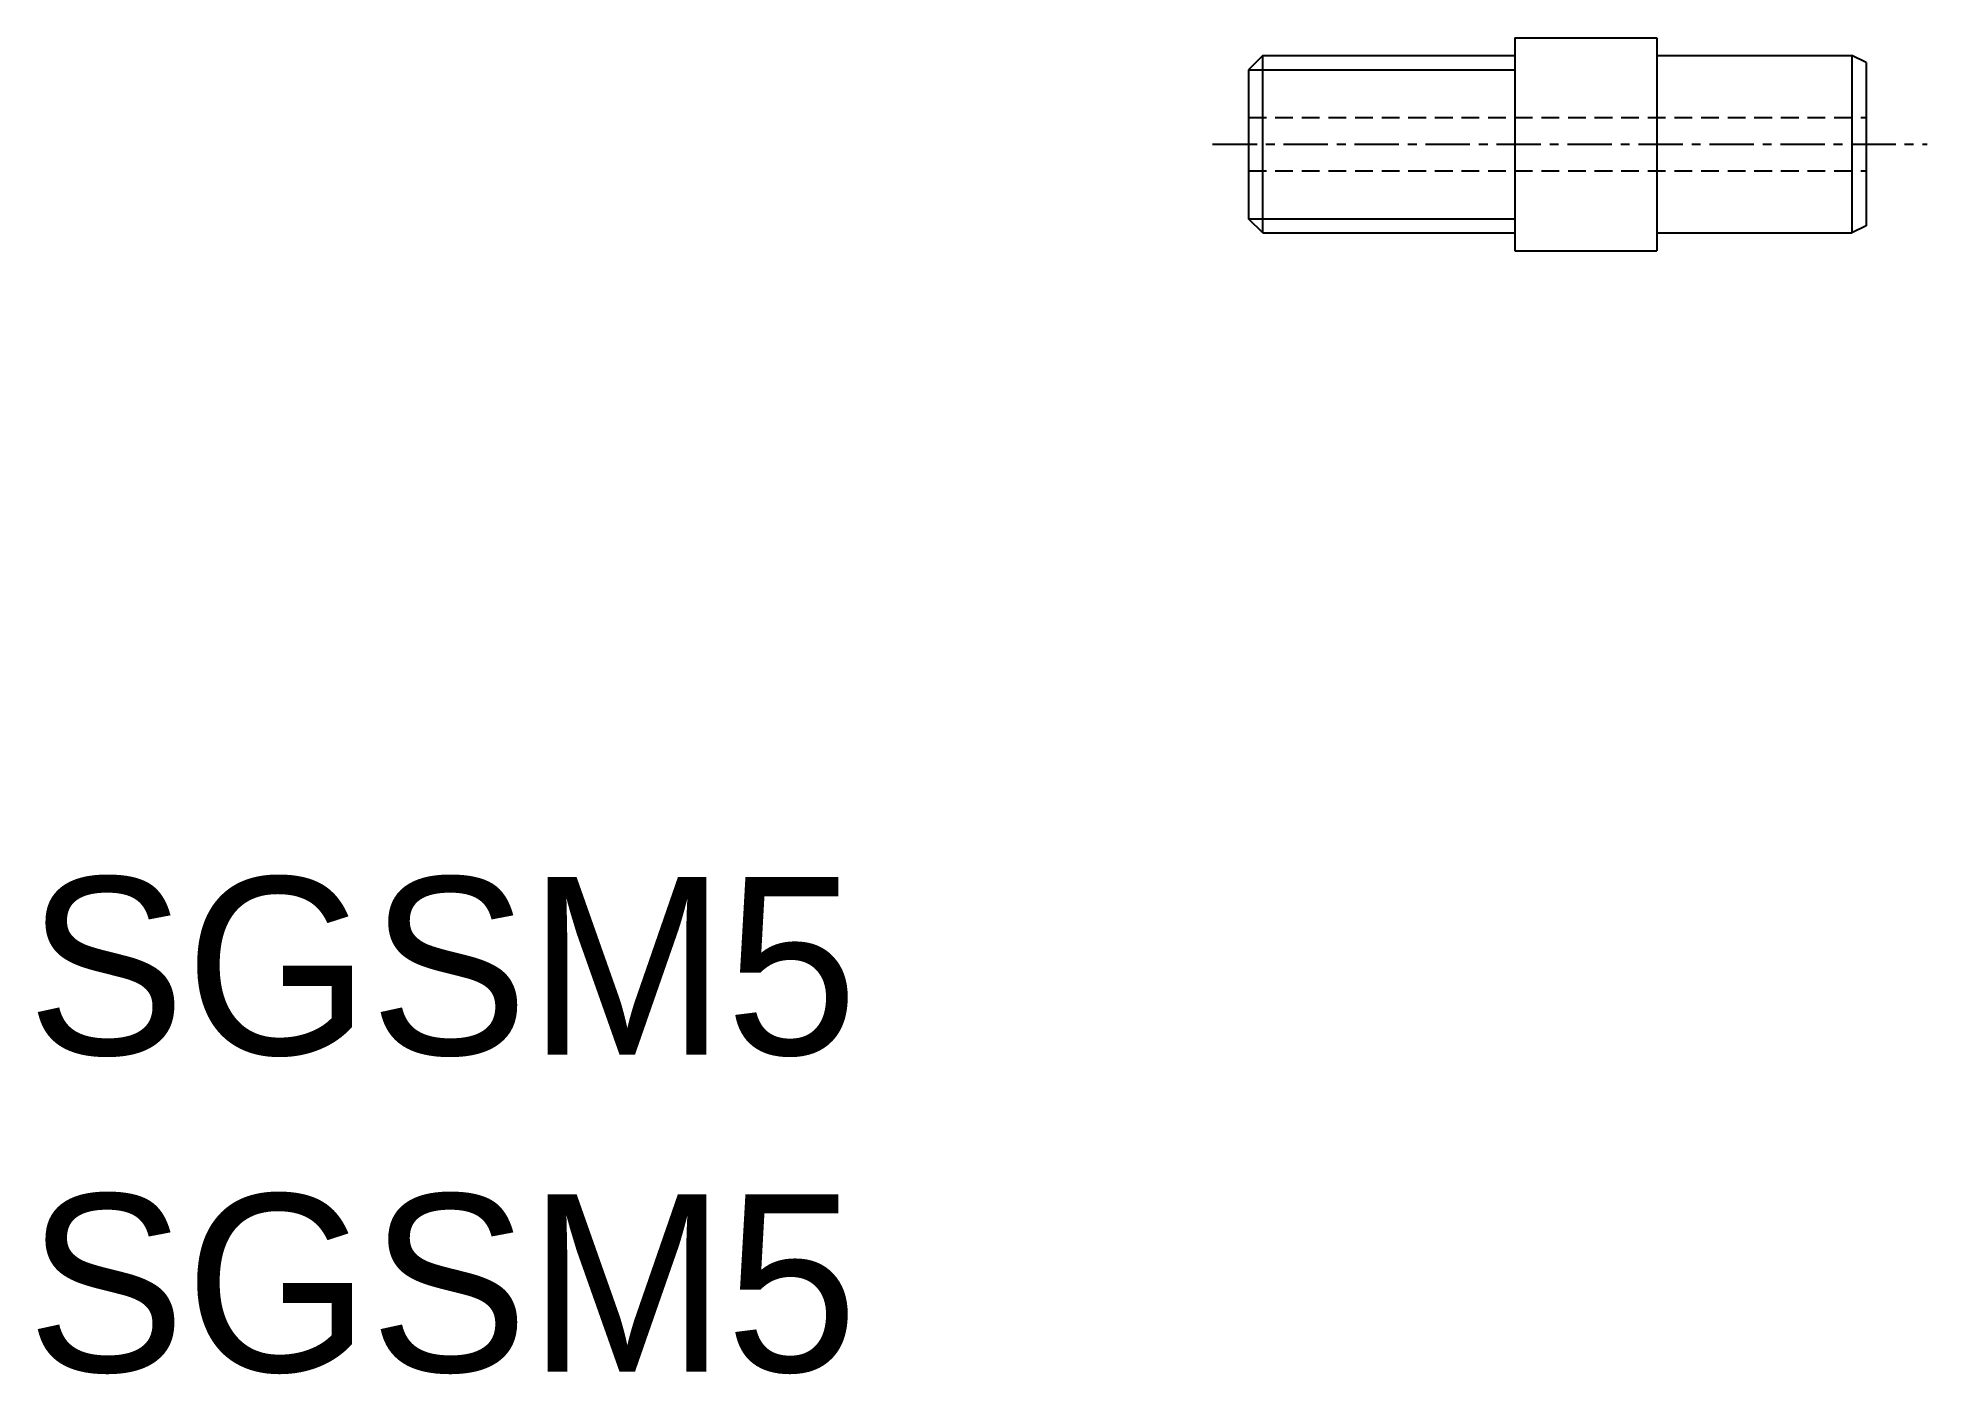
# Model space of a CAD drawing. Extents: x 231.4 to 284.6, y 327.3 to 364.9.
import ezdxf

# ---------------------------------------------------------------- set-up
doc = ezdxf.new("R2010")
doc.units = 0
doc.linetypes.add('CENTER', pattern=[2, 1.25, -0.25, 0.25, -0.25])
doc.linetypes.add('DASHED', pattern=[0.75, 0.5, -0.25])
doc.layers.get('0').update_dxf_attribs({"linetype": 'CONTINUOUS'})
doc.layers.get('DEFPOINTS').update_dxf_attribs({"linetype": 'CONTINUOUS'})
doc.layers.add('CENTER', color=1, linetype='CENTER')

msp = doc.modelspace()

# ---------------------------------------------------------------- linework, layer by layer
at = {"color": 7, "linetype": 'CONTINUOUS'}
for p, q in [((273.001, 364.928), (277.001, 364.928)), ((273.001, 364.928), (273.001, 358.928)), ((277.001, 364.928), (277.001, 358.928)), ((265.901, 364.428), (265.501, 364.028)), ((265.901, 359.428), (265.901, 364.428)), ((265.901, 364.428), (273.001, 364.428)), ((277.001, 364.428), (282.501, 364.428)), ((282.901, 364.228), (282.501, 364.428)), ((282.501, 364.428), (282.501, 359.428)), ((282.901, 364.228), (282.901, 359.628)), ((282.901, 364.228), (282.901, 359.628)), ((265.501, 364.028), (265.501, 359.828)), ((265.901, 359.428), (265.501, 359.828)), ((265.901, 359.428), (273.001, 359.428)), ((277.001, 359.428), (282.501, 359.428)), ((282.901, 359.628), (282.501, 359.428)), ((273.001, 358.928), (277.001, 358.928))]:
    msp.add_line(p, q, dxfattribs=at)
at = {"color": 3, "linetype": 'CONTINUOUS'}
for p, q in [((265.501, 364.028), (273.001, 364.028)), ((265.501, 359.828), (273.001, 359.828))]:
    msp.add_line(p, q, dxfattribs=at)
at = {"color": 3, "linetype": 'DASHED'}
for p, q in [((265.501, 362.678), (282.901, 362.678)), ((265.501, 361.178), (282.901, 361.178))]:
    msp.add_line(p, q, dxfattribs=at)
at = {"layer": 'CENTER', "color": 1, "linetype": 'CENTER'}
msp.add_line((264.487, 361.928), (284.623, 361.928), dxfattribs=at)
at = {"layer": 'DEFPOINTS', "color": 251, "linetype": 'CONTINUOUS'}
msp.add_line((282.901, 363.678), (282.901, 363.678), dxfattribs=at)

# ---------------------------------------------------------------- texts
at = {"color": 7, "linetype": 'CONTINUOUS'}
for p in [(231.076, 336.279), (231.076, 327.346)]:
    msp.add_text('SGSM5', height=5, dxfattribs=at).set_placement(p)

doc.saveas('drawing.dxf')
